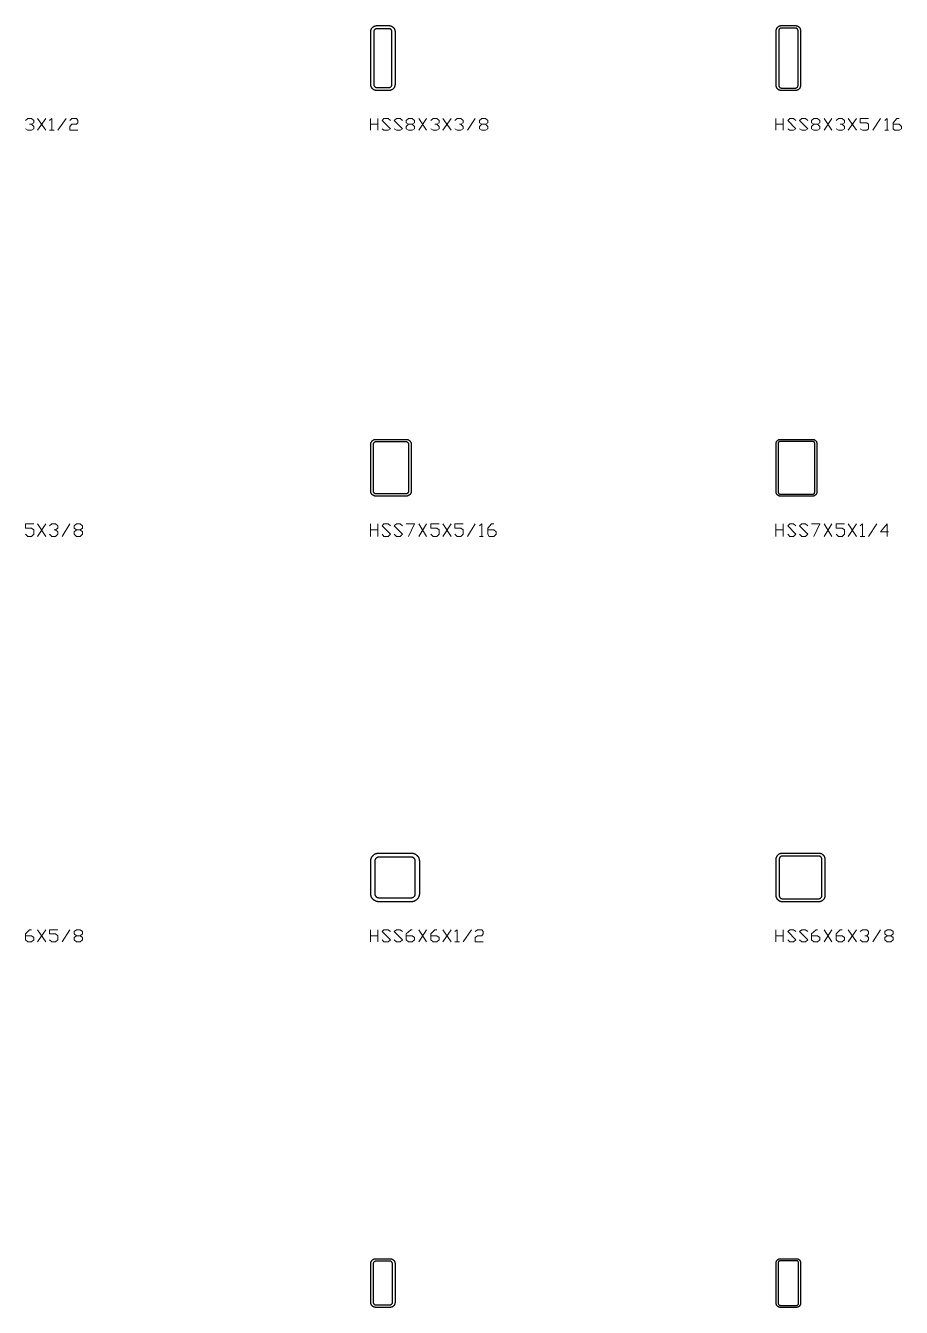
# Model space of a CAD drawing. Header units: inches. Extents: x 0 to 975, y -1305 to 34.
# Drawn here: x 857.4 to 965.4, y -950 to -792 of the extents above; entities that cross this region are included whole.
import ezdxf

# ---------------------------------------------------------------- set-up
doc = ezdxf.new("R2010")
doc.units = ezdxf.units.IN
doc.header["$MEASUREMENT"] = 0
doc.layers.add('AISC_STEEL', color=7, linetype='Continuous')

msp = doc.modelspace()

# ---------------------------------------------------------------- linework, layer by layer
at = {"color": 3, "lineweight": 0}
for p, q in [((858.92, -803.43), (859.94, -804.9)), ((858.92, -804.9), (859.94, -803.43)), ((861.41, -804.9), (862.43, -803.43)), ((899.96, -804.9), (899.96, -803.43)), ((899.96, -804.16), (900.88, -804.16)), ((900.88, -803.43), (900.88, -804.9)), ((905.95, -803.43), (906.87, -804.9)), ((905.95, -804.9), (906.87, -803.43)), ((908.9, -803.43), (909.92, -804.9)), ((908.9, -804.9), (909.92, -803.43)), ((911.95, -804.9), (912.87, -803.43)), ((949.94, -804.9), (949.94, -803.43)), ((949.94, -804.16), (950.86, -804.16)), ((950.86, -803.43), (950.86, -804.9)), ((955.93, -803.43), (956.86, -804.9)), ((955.93, -804.9), (956.86, -803.43)), ((958.88, -803.43), (959.9, -804.9)), ((958.88, -804.9), (959.9, -803.43)), ((961.93, -804.9), (962.85, -803.43)), ((860.4, -804.9), (860.95, -804.9)), ((963.4, -804.9), (963.86, -804.9)), ((858.92, -853.41), (859.94, -854.98)), ((858.92, -854.98), (859.94, -853.41)), ((861.97, -854.98), (862.89, -853.41)), ((899.96, -854.98), (899.96, -853.41)), ((899.96, -854.15), (900.88, -854.15)), ((900.88, -853.41), (900.88, -854.98)), ((905.95, -853.41), (906.87, -854.98)), ((905.95, -854.98), (906.87, -853.41)), ((908.9, -853.41), (909.92, -854.98)), ((908.9, -854.98), (909.92, -853.41)), ((911.95, -854.98), (912.87, -853.41)), ((949.94, -854.98), (949.94, -853.41)), ((949.94, -854.15), (950.86, -854.15)), ((950.86, -853.41), (950.86, -854.98)), ((955.93, -853.41), (956.86, -854.98)), ((955.93, -854.98), (956.86, -853.41)), ((958.88, -853.41), (959.9, -854.98)), ((958.88, -854.98), (959.9, -853.41)), ((961.37, -854.98), (962.39, -853.41)), ((913.42, -854.98), (913.88, -854.98)), ((960.36, -854.98), (960.91, -854.98)), ((858.92, -903.48), (859.94, -904.96)), ((858.92, -904.96), (859.94, -903.48)), ((861.97, -904.96), (862.89, -903.48)), ((899.96, -904.96), (899.96, -903.48)), ((900.88, -903.48), (900.88, -904.96)), ((905.95, -903.48), (906.87, -904.96)), ((905.95, -904.96), (906.87, -903.48)), ((908.9, -903.48), (909.92, -904.96)), ((908.9, -904.96), (909.92, -903.48)), ((911.39, -904.96), (912.41, -903.48)), ((949.94, -904.96), (949.94, -903.48)), ((950.86, -903.48), (950.86, -904.96)), ((955.93, -903.48), (956.86, -904.96)), ((955.93, -904.96), (956.86, -903.48)), ((958.88, -903.48), (959.9, -904.96)), ((958.88, -904.96), (959.9, -903.48)), ((961.93, -904.96), (962.85, -903.48)), ((899.96, -904.22), (900.88, -904.22)), ((910.38, -904.96), (910.93, -904.96)), ((949.94, -904.22), (950.86, -904.22))]:
    msp.add_line(p, q, dxfattribs=at)
for points in [[(857.45, -803.7), (857.72, -803.43), (858.18, -803.43), (858.46, -803.7), (858.46, -803.98), (858.18, -804.16), (857.91, -804.16)], [(858.18, -804.16), (858.46, -804.44), (858.46, -804.72), (858.18, -804.9), (857.72, -804.9), (857.45, -804.72)], [(860.4, -803.7), (860.67, -803.43), (860.67, -804.9)], [(862.89, -803.7), (863.16, -803.43), (863.72, -803.43), (863.9, -803.7), (863.9, -803.98), (863.72, -804.16), (863.16, -804.16), (862.89, -804.44), (862.89, -804.9), (863.9, -804.9)], [(901.43, -804.72), (901.62, -804.9), (902.17, -804.9), (902.45, -804.72), (901.43, -803.7), (901.62, -803.43), (902.17, -803.43), (902.45, -803.7)], [(902.91, -804.72), (903.19, -804.9), (903.65, -804.9), (903.92, -804.72), (902.91, -803.7), (903.19, -803.43), (903.65, -803.43), (903.92, -803.7)], [(905.12, -804.16), (905.4, -804.44), (905.4, -804.72), (905.12, -804.9), (904.66, -804.9), (904.38, -804.72), (904.38, -804.44), (904.66, -804.16), (905.12, -804.16), (905.4, -803.98), (905.4, -803.7), (905.12, -803.43), (904.66, -803.43), (904.38, -803.7), (904.38, -803.98), (904.66, -804.16)], [(907.43, -803.7), (907.7, -803.43), (908.17, -803.43), (908.44, -803.7), (908.44, -803.98), (908.17, -804.16), (907.89, -804.16)], [(908.17, -804.16), (908.44, -804.44), (908.44, -804.72), (908.17, -804.9), (907.7, -804.9), (907.43, -804.72)], [(910.38, -803.7), (910.66, -803.43), (911.12, -803.43), (911.39, -803.7), (911.39, -803.98), (911.12, -804.16), (910.93, -804.16)], [(911.12, -804.16), (911.39, -804.44), (911.39, -804.72), (911.12, -804.9), (910.66, -804.9), (910.38, -804.72)], [(914.16, -804.16), (914.44, -804.44), (914.44, -804.72), (914.16, -804.9), (913.7, -804.9), (913.42, -804.72), (913.42, -804.44), (913.7, -804.16), (914.16, -804.16), (914.44, -803.98), (914.44, -803.7), (914.16, -803.43), (913.7, -803.43), (913.42, -803.7), (913.42, -803.98), (913.7, -804.16)], [(951.42, -804.72), (951.69, -804.9), (952.15, -804.9), (952.43, -804.72), (951.42, -803.7), (951.69, -803.43), (952.15, -803.43), (952.43, -803.7)], [(952.89, -804.72), (953.17, -804.9), (953.63, -804.9), (953.91, -804.72), (952.89, -803.7), (953.17, -803.43), (953.63, -803.43), (953.91, -803.7)], [(955.1, -804.16), (955.38, -804.44), (955.38, -804.72), (955.1, -804.9), (954.64, -804.9), (954.37, -804.72), (954.37, -804.44), (954.64, -804.16), (955.1, -804.16), (955.38, -803.98), (955.38, -803.7), (955.1, -803.43), (954.64, -803.43), (954.37, -803.7), (954.37, -803.98), (954.64, -804.16)], [(957.41, -803.7), (957.69, -803.43), (958.15, -803.43), (958.42, -803.7), (958.42, -803.98), (958.15, -804.16), (957.87, -804.16)], [(958.15, -804.16), (958.42, -804.44), (958.42, -804.72), (958.15, -804.9), (957.69, -804.9), (957.41, -804.72)], [(960.36, -804.72), (960.64, -804.9), (961.19, -804.9), (961.37, -804.72), (961.37, -804.16), (961.19, -803.98), (960.36, -803.98), (960.36, -803.43), (961.37, -803.43)], [(963.4, -803.7), (963.68, -803.43), (963.68, -804.9)], [(964.42, -804.16), (965.16, -804.16), (965.43, -804.44), (965.43, -804.72), (965.16, -804.9), (964.6, -804.9), (964.42, -804.72), (964.42, -803.98), (964.88, -803.43), (965.16, -803.43)], [(857.45, -854.7), (857.72, -854.98), (858.18, -854.98), (858.46, -854.7), (858.46, -854.15), (858.18, -853.96), (857.45, -853.96), (857.45, -853.41), (858.46, -853.41)], [(860.4, -853.68), (860.67, -853.41), (861.14, -853.41), (861.41, -853.68), (861.41, -853.96), (861.14, -854.15), (860.95, -854.15)], [(861.14, -854.15), (861.41, -854.42), (861.41, -854.7), (861.14, -854.98), (860.67, -854.98), (860.4, -854.7)], [(864.18, -854.15), (864.45, -854.42), (864.45, -854.7), (864.18, -854.98), (863.72, -854.98), (863.44, -854.7), (863.44, -854.42), (863.72, -854.15), (864.18, -854.15), (864.45, -853.96), (864.45, -853.68), (864.18, -853.41), (863.72, -853.41), (863.44, -853.68), (863.44, -853.96), (863.72, -854.15)], [(901.43, -854.7), (901.62, -854.98), (902.17, -854.98), (902.45, -854.7), (901.43, -853.68), (901.62, -853.41), (902.17, -853.41), (902.45, -853.68)], [(902.91, -854.7), (903.19, -854.98), (903.65, -854.98), (903.92, -854.7), (902.91, -853.68), (903.19, -853.41), (903.65, -853.41), (903.92, -853.68)], [(904.38, -853.41), (905.4, -853.41), (904.66, -854.98)], [(907.43, -854.7), (907.7, -854.98), (908.17, -854.98), (908.44, -854.7), (908.44, -854.15), (908.17, -853.96), (907.43, -853.96), (907.43, -853.41), (908.44, -853.41)], [(910.38, -854.7), (910.66, -854.98), (911.12, -854.98), (911.39, -854.7), (911.39, -854.15), (911.12, -853.96), (910.38, -853.96), (910.38, -853.41), (911.39, -853.41)], [(913.42, -853.68), (913.7, -853.41), (913.7, -854.98)], [(914.44, -854.15), (915.17, -854.15), (915.45, -854.42), (915.45, -854.7), (915.17, -854.98), (914.62, -854.98), (914.44, -854.7), (914.44, -853.96), (914.9, -853.41), (915.17, -853.41)], [(951.42, -854.7), (951.69, -854.98), (952.15, -854.98), (952.43, -854.7), (951.42, -853.68), (951.69, -853.41), (952.15, -853.41), (952.43, -853.68)], [(952.89, -854.7), (953.17, -854.98), (953.63, -854.98), (953.91, -854.7), (952.89, -853.68), (953.17, -853.41), (953.63, -853.41), (953.91, -853.68)], [(954.37, -853.41), (955.38, -853.41), (954.64, -854.98)], [(957.41, -854.7), (957.69, -854.98), (958.15, -854.98), (958.42, -854.7), (958.42, -854.15), (958.15, -853.96), (957.41, -853.96), (957.41, -853.41), (958.42, -853.41)], [(960.36, -853.68), (960.64, -853.41), (960.64, -854.98)], [(963.86, -854.42), (962.85, -854.42), (963.68, -853.41), (963.68, -854.98)], [(857.45, -904.22), (858.18, -904.22), (858.46, -904.4), (858.46, -904.68), (858.18, -904.96), (857.72, -904.96), (857.45, -904.68), (857.45, -903.94), (857.91, -903.48), (858.18, -903.48)], [(860.4, -904.68), (860.67, -904.96), (861.14, -904.96), (861.41, -904.68), (861.41, -904.22), (861.14, -903.94), (860.4, -903.94), (860.4, -903.48), (861.41, -903.48)], [(864.18, -904.22), (864.45, -904.4), (864.45, -904.68), (864.18, -904.96), (863.72, -904.96), (863.44, -904.68), (863.44, -904.4), (863.72, -904.22), (864.18, -904.22), (864.45, -903.94), (864.45, -903.67), (864.18, -903.48), (863.72, -903.48), (863.44, -903.67), (863.44, -903.94), (863.72, -904.22)], [(901.43, -904.68), (901.62, -904.96), (902.17, -904.96), (902.45, -904.68), (901.43, -903.67), (901.62, -903.48), (902.17, -903.48), (902.45, -903.67)], [(902.91, -904.68), (903.19, -904.96), (903.65, -904.96), (903.92, -904.68), (902.91, -903.67), (903.19, -903.48), (903.65, -903.48), (903.92, -903.67)], [(904.38, -904.22), (905.12, -904.22), (905.4, -904.4), (905.4, -904.68), (905.12, -904.96), (904.66, -904.96), (904.38, -904.68), (904.38, -903.94), (904.94, -903.48), (905.12, -903.48)], [(907.43, -904.22), (908.17, -904.22), (908.44, -904.4), (908.44, -904.68), (908.17, -904.96), (907.7, -904.96), (907.43, -904.68), (907.43, -903.94), (907.89, -903.48), (908.17, -903.48)], [(910.38, -903.67), (910.66, -903.48), (910.66, -904.96)], [(912.87, -903.67), (913.15, -903.48), (913.7, -903.48), (913.88, -903.67), (913.88, -903.94), (913.7, -904.22), (913.15, -904.22), (912.87, -904.4), (912.87, -904.96), (913.88, -904.96)], [(951.42, -904.68), (951.69, -904.96), (952.15, -904.96), (952.43, -904.68), (951.42, -903.67), (951.69, -903.48), (952.15, -903.48), (952.43, -903.67)], [(952.89, -904.68), (953.17, -904.96), (953.63, -904.96), (953.91, -904.68), (952.89, -903.67), (953.17, -903.48), (953.63, -903.48), (953.91, -903.67)], [(954.37, -904.22), (955.1, -904.22), (955.38, -904.4), (955.38, -904.68), (955.1, -904.96), (954.64, -904.96), (954.37, -904.68), (954.37, -903.94), (954.92, -903.48), (955.1, -903.48)], [(957.41, -904.22), (958.15, -904.22), (958.42, -904.4), (958.42, -904.68), (958.15, -904.96), (957.69, -904.96), (957.41, -904.68), (957.41, -903.94), (957.87, -903.48), (958.15, -903.48)], [(960.36, -903.67), (960.64, -903.48), (961.19, -903.48), (961.37, -903.67), (961.37, -903.94), (961.19, -904.22), (960.91, -904.22)], [(964.14, -904.22), (964.42, -904.4), (964.42, -904.68), (964.14, -904.96), (963.68, -904.96), (963.4, -904.68), (963.4, -904.4), (963.68, -904.22), (964.14, -904.22), (964.42, -903.94), (964.42, -903.67), (964.14, -903.48), (963.68, -903.48), (963.4, -903.67), (963.4, -903.94), (963.68, -904.22)], [(961.19, -904.22), (961.37, -904.4), (961.37, -904.68), (961.19, -904.96), (960.64, -904.96), (960.36, -904.68)]]:
    msp.add_lwpolyline(points, dxfattribs=at)
at = {"layer": 'AISC_STEEL'}
for points in [[(902.25, -792), (902.28, -792), (902.31, -792), (902.34, -792.01), (902.37, -792.01), (902.4, -792.01), (902.43, -792.02), (902.45, -792.03), (902.48, -792.04), (902.51, -792.05), (902.54, -792.06), (902.56, -792.07), (902.59, -792.08), (902.62, -792.1), (902.64, -792.11), (902.67, -792.13), (902.69, -792.14), (902.71, -792.16), (902.74, -792.18), (902.76, -792.2), (902.78, -792.22), (902.8, -792.24), (902.82, -792.26), (902.84, -792.29), (902.86, -792.31), (902.87, -792.33), (902.89, -792.36), (902.9, -792.38), (902.92, -792.41), (902.93, -792.44), (902.94, -792.46), (902.95, -792.49), (902.96, -792.52), (902.97, -792.55), (902.98, -792.57), (902.99, -792.6), (902.99, -792.63), (902.99, -792.66), (903, -792.69), (903, -792.72), (903, -792.75), (903, -799.25), (903, -799.28), (903, -799.31), (902.99, -799.34), (902.99, -799.37), (902.99, -799.4), (902.98, -799.43), (902.97, -799.45), (902.96, -799.48), (902.95, -799.51), (902.94, -799.54), (902.93, -799.56), (902.92, -799.59), (902.9, -799.62), (902.89, -799.64), (902.87, -799.67), (902.86, -799.69), (902.84, -799.71), (902.82, -799.74), (902.8, -799.76), (902.78, -799.78), (902.76, -799.8), (902.74, -799.82), (902.71, -799.84), (902.69, -799.86), (902.67, -799.87), (902.64, -799.89), (902.62, -799.9), (902.59, -799.92), (902.56, -799.93), (902.54, -799.94), (902.51, -799.95), (902.48, -799.96), (902.45, -799.97), (902.43, -799.98), (902.4, -799.99), (902.37, -799.99), (902.34, -799.99), (902.31, -800), (902.28, -800), (902.25, -800), (900.75, -800), (900.72, -800), (900.69, -800), (900.66, -799.99), (900.63, -799.99), (900.6, -799.99), (900.57, -799.98), (900.55, -799.97), (900.52, -799.96), (900.49, -799.95), (900.46, -799.94), (900.44, -799.93), (900.41, -799.92), (900.38, -799.9), (900.36, -799.89), (900.33, -799.87), (900.31, -799.86), (900.29, -799.84), (900.26, -799.82), (900.24, -799.8), (900.22, -799.78), (900.2, -799.76), (900.18, -799.74), (900.16, -799.71), (900.14, -799.69), (900.13, -799.67), (900.11, -799.64), (900.1, -799.62), (900.08, -799.59), (900.07, -799.56), (900.06, -799.54), (900.05, -799.51), (900.04, -799.48), (900.03, -799.45), (900.02, -799.43), (900.01, -799.4), (900.01, -799.37), (900.01, -799.34), (900, -799.31), (900, -799.28), (900, -799.25), (900, -792.75), (900, -792.72), (900, -792.69), (900.01, -792.66), (900.01, -792.63), (900.01, -792.6), (900.02, -792.57), (900.03, -792.55), (900.04, -792.52), (900.05, -792.49), (900.06, -792.46), (900.07, -792.44), (900.08, -792.41), (900.1, -792.38), (900.11, -792.36), (900.13, -792.33), (900.14, -792.31), (900.16, -792.29), (900.18, -792.26), (900.2, -792.24), (900.22, -792.22), (900.24, -792.2), (900.26, -792.18), (900.29, -792.16), (900.31, -792.14), (900.33, -792.13), (900.36, -792.11), (900.38, -792.1), (900.41, -792.08), (900.44, -792.07), (900.46, -792.06), (900.49, -792.05), (900.52, -792.04), (900.55, -792.03), (900.57, -792.02), (900.6, -792.01), (900.63, -792.01), (900.66, -792.01), (900.69, -792), (900.72, -792), (900.75, -792)], [(900.75, -792.38), (900.72, -792.38), (900.69, -792.38), (900.66, -792.39), (900.63, -792.39), (900.61, -792.4), (900.58, -792.42), (900.55, -792.43), (900.53, -792.45), (900.51, -792.46), (900.48, -792.48), (900.46, -792.51), (900.45, -792.53), (900.43, -792.55), (900.42, -792.58), (900.4, -792.61), (900.39, -792.63), (900.39, -792.66), (900.38, -792.69), (900.38, -792.72), (900.38, -792.75), (900.38, -799.25), (900.38, -799.28), (900.38, -799.31), (900.39, -799.34), (900.39, -799.37), (900.4, -799.39), (900.42, -799.42), (900.43, -799.45), (900.45, -799.47), (900.46, -799.49), (900.48, -799.52), (900.51, -799.54), (900.53, -799.55), (900.55, -799.57), (900.58, -799.58), (900.61, -799.6), (900.63, -799.61), (900.66, -799.61), (900.69, -799.62), (900.72, -799.62), (900.75, -799.62), (902.25, -799.62), (902.28, -799.62), (902.31, -799.62), (902.34, -799.61), (902.37, -799.61), (902.39, -799.6), (902.42, -799.58), (902.45, -799.57), (902.47, -799.55), (902.49, -799.54), (902.52, -799.52), (902.54, -799.49), (902.55, -799.47), (902.57, -799.45), (902.58, -799.42), (902.6, -799.39), (902.61, -799.37), (902.61, -799.34), (902.62, -799.31), (902.62, -799.28), (902.62, -799.25), (902.62, -792.75), (902.62, -792.72), (902.62, -792.69), (902.61, -792.66), (902.61, -792.63), (902.6, -792.61), (902.58, -792.58), (902.57, -792.55), (902.55, -792.53), (902.54, -792.51), (902.52, -792.48), (902.49, -792.46), (902.47, -792.45), (902.45, -792.43), (902.42, -792.42), (902.39, -792.4), (902.37, -792.39), (902.34, -792.39), (902.31, -792.38), (902.28, -792.38), (902.25, -792.38)], [(952.38, -792), (952.4, -792), (952.43, -792), (952.46, -792.01), (952.49, -792.01), (952.52, -792.02), (952.55, -792.03), (952.58, -792.03), (952.61, -792.04), (952.63, -792.06), (952.66, -792.07), (952.69, -792.08), (952.71, -792.1), (952.74, -792.12), (952.76, -792.13), (952.78, -792.15), (952.81, -792.17), (952.83, -792.19), (952.85, -792.22), (952.87, -792.24), (952.88, -792.26), (952.9, -792.29), (952.92, -792.31), (952.93, -792.34), (952.94, -792.37), (952.96, -792.39), (952.97, -792.42), (952.97, -792.45), (952.98, -792.48), (952.99, -792.51), (952.99, -792.54), (953, -792.57), (953, -792.6), (953, -792.62), (953, -799.38), (953, -799.4), (953, -799.43), (952.99, -799.46), (952.99, -799.49), (952.98, -799.52), (952.97, -799.55), (952.97, -799.58), (952.96, -799.61), (952.94, -799.63), (952.93, -799.66), (952.92, -799.69), (952.9, -799.71), (952.88, -799.74), (952.87, -799.76), (952.85, -799.78), (952.83, -799.81), (952.81, -799.83), (952.78, -799.85), (952.76, -799.87), (952.74, -799.88), (952.71, -799.9), (952.69, -799.92), (952.66, -799.93), (952.63, -799.94), (952.61, -799.96), (952.58, -799.97), (952.55, -799.97), (952.52, -799.98), (952.49, -799.99), (952.46, -799.99), (952.43, -800), (952.4, -800), (952.38, -800), (950.62, -800), (950.6, -800), (950.57, -800), (950.54, -799.99), (950.51, -799.99), (950.48, -799.98), (950.45, -799.97), (950.42, -799.97), (950.39, -799.96), (950.37, -799.94), (950.34, -799.93), (950.31, -799.92), (950.29, -799.9), (950.26, -799.88), (950.24, -799.87), (950.22, -799.85), (950.19, -799.83), (950.17, -799.81), (950.15, -799.78), (950.13, -799.76), (950.12, -799.74), (950.1, -799.71), (950.08, -799.69), (950.07, -799.66), (950.06, -799.63), (950.04, -799.61), (950.03, -799.58), (950.03, -799.55), (950.02, -799.52), (950.01, -799.49), (950.01, -799.46), (950, -799.43), (950, -799.4), (950, -799.38), (950, -792.62), (950, -792.6), (950, -792.57), (950.01, -792.54), (950.01, -792.51), (950.02, -792.48), (950.03, -792.45), (950.03, -792.42), (950.04, -792.39), (950.06, -792.37), (950.07, -792.34), (950.08, -792.31), (950.1, -792.29), (950.12, -792.26), (950.13, -792.24), (950.15, -792.22), (950.17, -792.19), (950.19, -792.17), (950.22, -792.15), (950.24, -792.13), (950.26, -792.12), (950.29, -792.1), (950.31, -792.08), (950.34, -792.07), (950.37, -792.06), (950.39, -792.04), (950.42, -792.03), (950.45, -792.03), (950.48, -792.02), (950.51, -792.01), (950.54, -792.01), (950.57, -792), (950.6, -792), (950.62, -792)], [(950.62, -792.31), (950.6, -792.31), (950.57, -792.32), (950.54, -792.32), (950.51, -792.33), (950.49, -792.35), (950.46, -792.36), (950.44, -792.38), (950.41, -792.39), (950.39, -792.41), (950.38, -792.44), (950.36, -792.46), (950.35, -792.49), (950.33, -792.51), (950.32, -792.54), (950.32, -792.57), (950.31, -792.6), (950.31, -792.62), (950.31, -799.38), (950.31, -799.4), (950.32, -799.43), (950.32, -799.46), (950.33, -799.49), (950.35, -799.51), (950.36, -799.54), (950.38, -799.56), (950.39, -799.59), (950.41, -799.61), (950.44, -799.62), (950.46, -799.64), (950.49, -799.65), (950.51, -799.67), (950.54, -799.68), (950.57, -799.68), (950.6, -799.69), (950.62, -799.69), (952.38, -799.69), (952.4, -799.69), (952.43, -799.68), (952.46, -799.68), (952.49, -799.67), (952.51, -799.65), (952.54, -799.64), (952.56, -799.62), (952.59, -799.61), (952.61, -799.59), (952.62, -799.56), (952.64, -799.54), (952.65, -799.51), (952.67, -799.49), (952.68, -799.46), (952.68, -799.43), (952.69, -799.4), (952.69, -799.38), (952.69, -792.62), (952.69, -792.6), (952.68, -792.57), (952.68, -792.54), (952.67, -792.51), (952.65, -792.49), (952.64, -792.46), (952.62, -792.44), (952.61, -792.41), (952.59, -792.39), (952.56, -792.38), (952.54, -792.36), (952.51, -792.35), (952.49, -792.33), (952.46, -792.32), (952.43, -792.32), (952.4, -792.31), (952.38, -792.31)], [(904.38, -843), (904.4, -843), (904.43, -843), (904.46, -843.01), (904.49, -843.01), (904.52, -843.02), (904.55, -843.03), (904.58, -843.03), (904.61, -843.04), (904.63, -843.06), (904.66, -843.07), (904.69, -843.08), (904.71, -843.1), (904.74, -843.12), (904.76, -843.13), (904.78, -843.15), (904.81, -843.17), (904.83, -843.19), (904.85, -843.22), (904.87, -843.24), (904.88, -843.26), (904.9, -843.29), (904.92, -843.31), (904.93, -843.34), (904.94, -843.37), (904.96, -843.39), (904.97, -843.42), (904.97, -843.45), (904.98, -843.48), (904.99, -843.51), (904.99, -843.54), (905, -843.57), (905, -843.6), (905, -843.62), (905, -849.38), (905, -849.4), (905, -849.43), (904.99, -849.46), (904.99, -849.49), (904.98, -849.52), (904.97, -849.55), (904.97, -849.58), (904.96, -849.61), (904.94, -849.63), (904.93, -849.66), (904.92, -849.69), (904.9, -849.71), (904.88, -849.74), (904.87, -849.76), (904.85, -849.78), (904.83, -849.81), (904.81, -849.83), (904.78, -849.85), (904.76, -849.87), (904.74, -849.88), (904.71, -849.9), (904.69, -849.92), (904.66, -849.93), (904.63, -849.94), (904.61, -849.96), (904.58, -849.97), (904.55, -849.97), (904.52, -849.98), (904.49, -849.99), (904.46, -849.99), (904.43, -850), (904.4, -850), (904.38, -850), (900.62, -850), (900.6, -850), (900.57, -850), (900.54, -849.99), (900.51, -849.99), (900.48, -849.98), (900.45, -849.97), (900.42, -849.97), (900.39, -849.96), (900.37, -849.94), (900.34, -849.93), (900.31, -849.92), (900.29, -849.9), (900.26, -849.88), (900.24, -849.87), (900.22, -849.85), (900.19, -849.83), (900.17, -849.81), (900.15, -849.78), (900.13, -849.76), (900.12, -849.74), (900.1, -849.71), (900.08, -849.69), (900.07, -849.66), (900.06, -849.63), (900.04, -849.61), (900.03, -849.58), (900.03, -849.55), (900.02, -849.52), (900.01, -849.49), (900.01, -849.46), (900, -849.43), (900, -849.4), (900, -849.38), (900, -843.62), (900, -843.6), (900, -843.57), (900.01, -843.54), (900.01, -843.51), (900.02, -843.48), (900.03, -843.45), (900.03, -843.42), (900.04, -843.39), (900.06, -843.37), (900.07, -843.34), (900.08, -843.31), (900.1, -843.29), (900.12, -843.26), (900.13, -843.24), (900.15, -843.22), (900.17, -843.19), (900.19, -843.17), (900.22, -843.15), (900.24, -843.13), (900.26, -843.12), (900.29, -843.1), (900.31, -843.08), (900.34, -843.07), (900.37, -843.06), (900.39, -843.04), (900.42, -843.03), (900.45, -843.03), (900.48, -843.02), (900.51, -843.01), (900.54, -843.01), (900.57, -843), (900.6, -843), (900.62, -843)], [(900.62, -843.31), (900.6, -843.31), (900.57, -843.32), (900.54, -843.32), (900.51, -843.33), (900.49, -843.35), (900.46, -843.36), (900.44, -843.38), (900.41, -843.39), (900.39, -843.41), (900.38, -843.44), (900.36, -843.46), (900.35, -843.49), (900.33, -843.51), (900.32, -843.54), (900.32, -843.57), (900.31, -843.6), (900.31, -843.62), (900.31, -849.38), (900.31, -849.4), (900.32, -849.43), (900.32, -849.46), (900.33, -849.49), (900.35, -849.51), (900.36, -849.54), (900.38, -849.56), (900.39, -849.59), (900.41, -849.61), (900.44, -849.62), (900.46, -849.64), (900.49, -849.65), (900.51, -849.67), (900.54, -849.68), (900.57, -849.68), (900.6, -849.69), (900.62, -849.69), (904.38, -849.69), (904.4, -849.69), (904.43, -849.68), (904.46, -849.68), (904.49, -849.67), (904.51, -849.65), (904.54, -849.64), (904.56, -849.62), (904.59, -849.61), (904.61, -849.59), (904.62, -849.56), (904.64, -849.54), (904.65, -849.51), (904.67, -849.49), (904.68, -849.46), (904.68, -849.43), (904.69, -849.4), (904.69, -849.38), (904.69, -843.62), (904.69, -843.6), (904.68, -843.57), (904.68, -843.54), (904.67, -843.51), (904.65, -843.49), (904.64, -843.46), (904.62, -843.44), (904.61, -843.41), (904.59, -843.39), (904.56, -843.38), (904.54, -843.36), (904.51, -843.35), (904.49, -843.33), (904.46, -843.32), (904.43, -843.32), (904.4, -843.31), (904.38, -843.31)], [(954.5, -843), (954.53, -843), (954.56, -843), (954.59, -843.01), (954.62, -843.01), (954.64, -843.02), (954.67, -843.03), (954.7, -843.04), (954.72, -843.05), (954.75, -843.07), (954.77, -843.08), (954.8, -843.1), (954.82, -843.12), (954.84, -843.14), (954.86, -843.16), (954.88, -843.18), (954.9, -843.2), (954.92, -843.23), (954.93, -843.25), (954.95, -843.28), (954.96, -843.3), (954.97, -843.33), (954.98, -843.36), (954.99, -843.38), (954.99, -843.41), (955, -843.44), (955, -843.47), (955, -843.5), (955, -849.5), (955, -849.53), (955, -849.56), (954.99, -849.59), (954.99, -849.62), (954.98, -849.64), (954.97, -849.67), (954.96, -849.7), (954.95, -849.72), (954.93, -849.75), (954.92, -849.77), (954.9, -849.8), (954.88, -849.82), (954.86, -849.84), (954.84, -849.86), (954.82, -849.88), (954.8, -849.9), (954.77, -849.92), (954.75, -849.93), (954.72, -849.95), (954.7, -849.96), (954.67, -849.97), (954.64, -849.98), (954.62, -849.99), (954.59, -849.99), (954.56, -850), (954.53, -850), (954.5, -850), (950.5, -850), (950.47, -850), (950.44, -850), (950.41, -849.99), (950.38, -849.99), (950.36, -849.98), (950.33, -849.97), (950.3, -849.96), (950.28, -849.95), (950.25, -849.93), (950.23, -849.92), (950.2, -849.9), (950.18, -849.88), (950.16, -849.86), (950.14, -849.84), (950.12, -849.82), (950.1, -849.8), (950.08, -849.77), (950.07, -849.75), (950.05, -849.72), (950.04, -849.7), (950.03, -849.67), (950.02, -849.64), (950.01, -849.62), (950.01, -849.59), (950, -849.56), (950, -849.53), (950, -849.5), (950, -843.5), (950, -843.47), (950, -843.44), (950.01, -843.41), (950.01, -843.38), (950.02, -843.36), (950.03, -843.33), (950.04, -843.3), (950.05, -843.28), (950.07, -843.25), (950.08, -843.23), (950.1, -843.2), (950.12, -843.18), (950.14, -843.16), (950.16, -843.14), (950.18, -843.12), (950.2, -843.1), (950.23, -843.08), (950.25, -843.07), (950.28, -843.05), (950.3, -843.04), (950.33, -843.03), (950.36, -843.02), (950.38, -843.01), (950.41, -843.01), (950.44, -843), (950.47, -843), (950.5, -843)], [(950.5, -843.25), (950.47, -843.25), (950.44, -843.26), (950.42, -843.26), (950.39, -843.27), (950.37, -843.29), (950.34, -843.3), (950.32, -843.32), (950.3, -843.34), (950.29, -843.37), (950.27, -843.39), (950.26, -843.42), (950.26, -843.44), (950.25, -843.47), (950.25, -843.5), (950.25, -849.5), (950.25, -849.53), (950.26, -849.56), (950.26, -849.58), (950.27, -849.61), (950.29, -849.63), (950.3, -849.66), (950.32, -849.68), (950.34, -849.7), (950.37, -849.71), (950.39, -849.73), (950.42, -849.74), (950.44, -849.74), (950.47, -849.75), (950.5, -849.75), (954.5, -849.75), (954.53, -849.75), (954.56, -849.74), (954.58, -849.74), (954.61, -849.73), (954.63, -849.71), (954.66, -849.7), (954.68, -849.68), (954.7, -849.66), (954.71, -849.63), (954.73, -849.61), (954.74, -849.58), (954.74, -849.56), (954.75, -849.53), (954.75, -849.5), (954.75, -843.5), (954.75, -843.47), (954.74, -843.44), (954.74, -843.42), (954.73, -843.39), (954.71, -843.37), (954.7, -843.34), (954.68, -843.32), (954.66, -843.3), (954.63, -843.29), (954.61, -843.27), (954.58, -843.26), (954.56, -843.26), (954.53, -843.25), (954.5, -843.25)], [(905, -894), (905.03, -894), (905.06, -894), (905.09, -894), (905.12, -894.01), (905.15, -894.01), (905.18, -894.02), (905.21, -894.02), (905.23, -894.03), (905.26, -894.04), (905.29, -894.04), (905.32, -894.05), (905.35, -894.06), (905.38, -894.07), (905.4, -894.08), (905.43, -894.1), (905.46, -894.11), (905.48, -894.12), (905.51, -894.14), (905.53, -894.15), (905.56, -894.17), (905.58, -894.19), (905.61, -894.21), (905.63, -894.22), (905.65, -894.24), (905.67, -894.26), (905.7, -894.28), (905.72, -894.3), (905.74, -894.33), (905.76, -894.35), (905.78, -894.37), (905.79, -894.39), (905.81, -894.42), (905.83, -894.44), (905.85, -894.47), (905.86, -894.49), (905.88, -894.52), (905.89, -894.54), (905.9, -894.57), (905.92, -894.6), (905.93, -894.62), (905.94, -894.65), (905.95, -894.68), (905.96, -894.71), (905.96, -894.74), (905.97, -894.77), (905.98, -894.79), (905.98, -894.82), (905.99, -894.85), (905.99, -894.88), (906, -894.91), (906, -894.94), (906, -894.97), (906, -895), (906, -899), (906, -899.03), (906, -899.06), (906, -899.09), (905.99, -899.12), (905.99, -899.15), (905.98, -899.18), (905.98, -899.21), (905.97, -899.23), (905.96, -899.26), (905.96, -899.29), (905.95, -899.32), (905.94, -899.35), (905.93, -899.38), (905.92, -899.4), (905.9, -899.43), (905.89, -899.46), (905.88, -899.48), (905.86, -899.51), (905.85, -899.53), (905.83, -899.56), (905.81, -899.58), (905.79, -899.61), (905.78, -899.63), (905.76, -899.65), (905.74, -899.67), (905.72, -899.7), (905.7, -899.72), (905.67, -899.74), (905.65, -899.76), (905.63, -899.78), (905.61, -899.79), (905.58, -899.81), (905.56, -899.83), (905.53, -899.85), (905.51, -899.86), (905.48, -899.88), (905.46, -899.89), (905.43, -899.9), (905.4, -899.92), (905.38, -899.93), (905.35, -899.94), (905.32, -899.95), (905.29, -899.96), (905.26, -899.96), (905.23, -899.97), (905.21, -899.98), (905.18, -899.98), (905.15, -899.99), (905.12, -899.99), (905.09, -900), (905.06, -900), (905.03, -900), (905, -900), (901, -900), (900.97, -900), (900.94, -900), (900.91, -900), (900.88, -899.99), (900.85, -899.99), (900.82, -899.98), (900.79, -899.98), (900.77, -899.97), (900.74, -899.96), (900.71, -899.96), (900.68, -899.95), (900.65, -899.94), (900.62, -899.93), (900.6, -899.92), (900.57, -899.9), (900.54, -899.89), (900.52, -899.88), (900.49, -899.86), (900.47, -899.85), (900.44, -899.83), (900.42, -899.81), (900.39, -899.79), (900.37, -899.78), (900.35, -899.76), (900.33, -899.74), (900.3, -899.72), (900.28, -899.7), (900.26, -899.67), (900.24, -899.65), (900.22, -899.63), (900.21, -899.61), (900.19, -899.58), (900.17, -899.56), (900.15, -899.53), (900.14, -899.51), (900.12, -899.48), (900.11, -899.46), (900.1, -899.43), (900.08, -899.4), (900.07, -899.38), (900.06, -899.35), (900.05, -899.32), (900.04, -899.29), (900.04, -899.26), (900.03, -899.23), (900.02, -899.21), (900.02, -899.18), (900.01, -899.15), (900.01, -899.12), (900, -899.09), (900, -899.06), (900, -899.03), (900, -899), (900, -895), (900, -894.97), (900, -894.94), (900, -894.91), (900.01, -894.88), (900.01, -894.85), (900.02, -894.82), (900.02, -894.79), (900.03, -894.77), (900.04, -894.74), (900.04, -894.71), (900.05, -894.68), (900.06, -894.65), (900.07, -894.62), (900.08, -894.6), (900.1, -894.57), (900.11, -894.54), (900.12, -894.52), (900.14, -894.49), (900.15, -894.47), (900.17, -894.44), (900.19, -894.42), (900.21, -894.39), (900.22, -894.37), (900.24, -894.35), (900.26, -894.33), (900.28, -894.3), (900.3, -894.28), (900.33, -894.26), (900.35, -894.24), (900.37, -894.22), (900.39, -894.21), (900.42, -894.19), (900.44, -894.17), (900.47, -894.15), (900.49, -894.14), (900.52, -894.12), (900.54, -894.11), (900.57, -894.1), (900.6, -894.08), (900.62, -894.07), (900.65, -894.06), (900.68, -894.05), (900.71, -894.04), (900.74, -894.04), (900.77, -894.03), (900.79, -894.02), (900.82, -894.02), (900.85, -894.01), (900.88, -894.01), (900.91, -894), (900.94, -894), (900.97, -894), (901, -894)], [(955.25, -894), (955.28, -894), (955.31, -894), (955.34, -894.01), (955.37, -894.01), (955.4, -894.01), (955.43, -894.02), (955.45, -894.03), (955.48, -894.04), (955.51, -894.05), (955.54, -894.06), (955.56, -894.07), (955.59, -894.08), (955.62, -894.1), (955.64, -894.11), (955.67, -894.13), (955.69, -894.14), (955.71, -894.16), (955.74, -894.18), (955.76, -894.2), (955.78, -894.22), (955.8, -894.24), (955.82, -894.26), (955.84, -894.29), (955.86, -894.31), (955.87, -894.33), (955.89, -894.36), (955.9, -894.38), (955.92, -894.41), (955.93, -894.44), (955.94, -894.46), (955.95, -894.49), (955.96, -894.52), (955.97, -894.55), (955.98, -894.57), (955.99, -894.6), (955.99, -894.63), (955.99, -894.66), (956, -894.69), (956, -894.72), (956, -894.75), (956, -899.25), (956, -899.28), (956, -899.31), (955.99, -899.34), (955.99, -899.37), (955.99, -899.4), (955.98, -899.43), (955.97, -899.45), (955.96, -899.48), (955.95, -899.51), (955.94, -899.54), (955.93, -899.56), (955.92, -899.59), (955.9, -899.62), (955.89, -899.64), (955.87, -899.67), (955.86, -899.69), (955.84, -899.71), (955.82, -899.74), (955.8, -899.76), (955.78, -899.78), (955.76, -899.8), (955.74, -899.82), (955.71, -899.84), (955.69, -899.86), (955.67, -899.87), (955.64, -899.89), (955.62, -899.9), (955.59, -899.92), (955.56, -899.93), (955.54, -899.94), (955.51, -899.95), (955.48, -899.96), (955.45, -899.97), (955.43, -899.98), (955.4, -899.99), (955.37, -899.99), (955.34, -899.99), (955.31, -900), (955.28, -900), (955.25, -900), (950.75, -900), (950.72, -900), (950.69, -900), (950.66, -899.99), (950.63, -899.99), (950.6, -899.99), (950.57, -899.98), (950.55, -899.97), (950.52, -899.96), (950.49, -899.95), (950.46, -899.94), (950.44, -899.93), (950.41, -899.92), (950.38, -899.9), (950.36, -899.89), (950.33, -899.87), (950.31, -899.86), (950.29, -899.84), (950.26, -899.82), (950.24, -899.8), (950.22, -899.78), (950.2, -899.76), (950.18, -899.74), (950.16, -899.71), (950.14, -899.69), (950.13, -899.67), (950.11, -899.64), (950.1, -899.62), (950.08, -899.59), (950.07, -899.56), (950.06, -899.54), (950.05, -899.51), (950.04, -899.48), (950.03, -899.45), (950.02, -899.43), (950.01, -899.4), (950.01, -899.37), (950.01, -899.34), (950, -899.31), (950, -899.28), (950, -899.25), (950, -894.75), (950, -894.72), (950, -894.69), (950.01, -894.66), (950.01, -894.63), (950.01, -894.6), (950.02, -894.57), (950.03, -894.55), (950.04, -894.52), (950.05, -894.49), (950.06, -894.46), (950.07, -894.44), (950.08, -894.41), (950.1, -894.38), (950.11, -894.36), (950.13, -894.33), (950.14, -894.31), (950.16, -894.29), (950.18, -894.26), (950.2, -894.24), (950.22, -894.22), (950.24, -894.2), (950.26, -894.18), (950.29, -894.16), (950.31, -894.14), (950.33, -894.13), (950.36, -894.11), (950.38, -894.1), (950.41, -894.08), (950.44, -894.07), (950.46, -894.06), (950.49, -894.05), (950.52, -894.04), (950.55, -894.03), (950.57, -894.02), (950.6, -894.01), (950.63, -894.01), (950.66, -894.01), (950.69, -894), (950.72, -894), (950.75, -894)], [(901, -894.5), (900.97, -894.5), (900.94, -894.5), (900.91, -894.51), (900.88, -894.51), (900.86, -894.52), (900.83, -894.53), (900.8, -894.54), (900.78, -894.55), (900.75, -894.57), (900.73, -894.58), (900.7, -894.6), (900.68, -894.62), (900.66, -894.64), (900.64, -894.66), (900.62, -894.68), (900.6, -894.7), (900.58, -894.73), (900.57, -894.75), (900.55, -894.78), (900.54, -894.8), (900.53, -894.83), (900.52, -894.86), (900.51, -894.88), (900.51, -894.91), (900.5, -894.94), (900.5, -894.97), (900.5, -895), (900.5, -899), (900.5, -899.03), (900.5, -899.06), (900.51, -899.09), (900.51, -899.12), (900.52, -899.14), (900.53, -899.17), (900.54, -899.2), (900.55, -899.22), (900.57, -899.25), (900.58, -899.27), (900.6, -899.3), (900.62, -899.32), (900.64, -899.34), (900.66, -899.36), (900.68, -899.38), (900.7, -899.4), (900.73, -899.42), (900.75, -899.43), (900.78, -899.45), (900.8, -899.46), (900.83, -899.47), (900.86, -899.48), (900.88, -899.49), (900.91, -899.49), (900.94, -899.5), (900.97, -899.5), (901, -899.5), (905, -899.5), (905.03, -899.5), (905.06, -899.5), (905.09, -899.49), (905.12, -899.49), (905.14, -899.48), (905.17, -899.47), (905.2, -899.46), (905.22, -899.45), (905.25, -899.43), (905.27, -899.42), (905.3, -899.4), (905.32, -899.38), (905.34, -899.36), (905.36, -899.34), (905.38, -899.32), (905.4, -899.3), (905.42, -899.27), (905.43, -899.25), (905.45, -899.22), (905.46, -899.2), (905.47, -899.17), (905.48, -899.14), (905.49, -899.12), (905.49, -899.09), (905.5, -899.06), (905.5, -899.03), (905.5, -899), (905.5, -895), (905.5, -894.97), (905.5, -894.94), (905.49, -894.91), (905.49, -894.88), (905.48, -894.86), (905.47, -894.83), (905.46, -894.8), (905.45, -894.78), (905.43, -894.75), (905.42, -894.73), (905.4, -894.7), (905.38, -894.68), (905.36, -894.66), (905.34, -894.64), (905.32, -894.62), (905.3, -894.6), (905.27, -894.58), (905.25, -894.57), (905.22, -894.55), (905.2, -894.54), (905.17, -894.53), (905.14, -894.52), (905.12, -894.51), (905.09, -894.51), (905.06, -894.5), (905.03, -894.5), (905, -894.5)], [(950.75, -894.38), (950.72, -894.38), (950.69, -894.38), (950.66, -894.39), (950.63, -894.39), (950.61, -894.4), (950.58, -894.42), (950.55, -894.43), (950.53, -894.45), (950.51, -894.46), (950.48, -894.48), (950.46, -894.51), (950.45, -894.53), (950.43, -894.55), (950.42, -894.58), (950.4, -894.61), (950.39, -894.63), (950.39, -894.66), (950.38, -894.69), (950.38, -894.72), (950.38, -894.75), (950.38, -899.25), (950.38, -899.28), (950.38, -899.31), (950.39, -899.34), (950.39, -899.37), (950.4, -899.39), (950.42, -899.42), (950.43, -899.45), (950.45, -899.47), (950.46, -899.49), (950.48, -899.52), (950.51, -899.54), (950.53, -899.55), (950.55, -899.57), (950.58, -899.58), (950.61, -899.6), (950.63, -899.61), (950.66, -899.61), (950.69, -899.62), (950.72, -899.62), (950.75, -899.62), (955.25, -899.62), (955.28, -899.62), (955.31, -899.62), (955.34, -899.61), (955.37, -899.61), (955.39, -899.6), (955.42, -899.58), (955.45, -899.57), (955.47, -899.55), (955.49, -899.54), (955.52, -899.52), (955.54, -899.49), (955.55, -899.47), (955.57, -899.45), (955.58, -899.42), (955.6, -899.39), (955.61, -899.37), (955.61, -899.34), (955.62, -899.31), (955.62, -899.28), (955.62, -899.25), (955.62, -894.75), (955.62, -894.72), (955.62, -894.69), (955.61, -894.66), (955.61, -894.63), (955.6, -894.61), (955.58, -894.58), (955.57, -894.55), (955.55, -894.53), (955.54, -894.51), (955.52, -894.48), (955.49, -894.46), (955.47, -894.45), (955.45, -894.43), (955.42, -894.42), (955.39, -894.4), (955.37, -894.39), (955.34, -894.39), (955.31, -894.38), (955.28, -894.38), (955.25, -894.38)], [(902.38, -944), (902.4, -944), (902.43, -944), (902.46, -944.01), (902.49, -944.01), (902.52, -944.02), (902.55, -944.03), (902.58, -944.03), (902.61, -944.04), (902.63, -944.06), (902.66, -944.07), (902.69, -944.08), (902.71, -944.1), (902.74, -944.12), (902.76, -944.13), (902.78, -944.15), (902.81, -944.17), (902.83, -944.19), (902.85, -944.22), (902.87, -944.24), (902.88, -944.26), (902.9, -944.29), (902.92, -944.31), (902.93, -944.34), (902.94, -944.37), (902.96, -944.39), (902.97, -944.42), (902.97, -944.45), (902.98, -944.48), (902.99, -944.51), (902.99, -944.54), (903, -944.57), (903, -944.6), (903, -944.62), (903, -949.38), (903, -949.4), (903, -949.43), (902.99, -949.46), (902.99, -949.49), (902.98, -949.52), (902.97, -949.55), (902.97, -949.58), (902.96, -949.61), (902.94, -949.63), (902.93, -949.66), (902.92, -949.69), (902.9, -949.71), (902.88, -949.74), (902.87, -949.76), (902.85, -949.78), (902.83, -949.81), (902.81, -949.83), (902.78, -949.85), (902.76, -949.87), (902.74, -949.88), (902.71, -949.9), (902.69, -949.92), (902.66, -949.93), (902.63, -949.94), (902.61, -949.96), (902.58, -949.97), (902.55, -949.97), (902.52, -949.98), (902.49, -949.99), (902.46, -949.99), (902.43, -950), (902.4, -950), (902.38, -950), (900.62, -950), (900.6, -950), (900.57, -950), (900.54, -949.99), (900.51, -949.99), (900.48, -949.98), (900.45, -949.97), (900.42, -949.97), (900.39, -949.96), (900.37, -949.94), (900.34, -949.93), (900.31, -949.92), (900.29, -949.9), (900.26, -949.88), (900.24, -949.87), (900.22, -949.85), (900.19, -949.83), (900.17, -949.81), (900.15, -949.78), (900.13, -949.76), (900.12, -949.74), (900.1, -949.71), (900.08, -949.69), (900.07, -949.66), (900.06, -949.63), (900.04, -949.61), (900.03, -949.58), (900.03, -949.55), (900.02, -949.52), (900.01, -949.49), (900.01, -949.46), (900, -949.43), (900, -949.4), (900, -949.38), (900, -944.62), (900, -944.6), (900, -944.57), (900.01, -944.54), (900.01, -944.51), (900.02, -944.48), (900.03, -944.45), (900.03, -944.42), (900.04, -944.39), (900.06, -944.37), (900.07, -944.34), (900.08, -944.31), (900.1, -944.29), (900.12, -944.26), (900.13, -944.24), (900.15, -944.22), (900.17, -944.19), (900.19, -944.17), (900.22, -944.15), (900.24, -944.13), (900.26, -944.12), (900.29, -944.1), (900.31, -944.08), (900.34, -944.07), (900.37, -944.06), (900.39, -944.04), (900.42, -944.03), (900.45, -944.03), (900.48, -944.02), (900.51, -944.01), (900.54, -944.01), (900.57, -944), (900.6, -944), (900.62, -944)], [(900.62, -944.31), (900.6, -944.31), (900.57, -944.32), (900.54, -944.32), (900.51, -944.33), (900.49, -944.35), (900.46, -944.36), (900.44, -944.38), (900.41, -944.39), (900.39, -944.41), (900.38, -944.44), (900.36, -944.46), (900.35, -944.49), (900.33, -944.51), (900.32, -944.54), (900.32, -944.57), (900.31, -944.6), (900.31, -944.62), (900.31, -949.38), (900.31, -949.4), (900.32, -949.43), (900.32, -949.46), (900.33, -949.49), (900.35, -949.51), (900.36, -949.54), (900.38, -949.56), (900.39, -949.59), (900.41, -949.61), (900.44, -949.62), (900.46, -949.64), (900.49, -949.65), (900.51, -949.67), (900.54, -949.68), (900.57, -949.68), (900.6, -949.69), (900.62, -949.69), (902.38, -949.69), (902.4, -949.69), (902.43, -949.68), (902.46, -949.68), (902.49, -949.67), (902.51, -949.65), (902.54, -949.64), (902.56, -949.62), (902.59, -949.61), (902.61, -949.59), (902.62, -949.56), (902.64, -949.54), (902.65, -949.51), (902.67, -949.49), (902.68, -949.46), (902.68, -949.43), (902.69, -949.4), (902.69, -949.38), (902.69, -944.62), (902.69, -944.6), (902.68, -944.57), (902.68, -944.54), (902.67, -944.51), (902.65, -944.49), (902.64, -944.46), (902.62, -944.44), (902.61, -944.41), (902.59, -944.39), (902.56, -944.38), (902.54, -944.36), (902.51, -944.35), (902.49, -944.33), (902.46, -944.32), (902.43, -944.32), (902.4, -944.31), (902.38, -944.31)], [(952.5, -944), (952.53, -944), (952.56, -944), (952.59, -944.01), (952.62, -944.01), (952.64, -944.02), (952.67, -944.03), (952.7, -944.04), (952.72, -944.05), (952.75, -944.07), (952.77, -944.08), (952.8, -944.1), (952.82, -944.12), (952.84, -944.14), (952.86, -944.16), (952.88, -944.18), (952.9, -944.2), (952.92, -944.23), (952.93, -944.25), (952.95, -944.28), (952.96, -944.3), (952.97, -944.33), (952.98, -944.36), (952.99, -944.38), (952.99, -944.41), (953, -944.44), (953, -944.47), (953, -944.5), (953, -949.5), (953, -949.53), (953, -949.56), (952.99, -949.59), (952.99, -949.62), (952.98, -949.64), (952.97, -949.67), (952.96, -949.7), (952.95, -949.72), (952.93, -949.75), (952.92, -949.77), (952.9, -949.8), (952.88, -949.82), (952.86, -949.84), (952.84, -949.86), (952.82, -949.88), (952.8, -949.9), (952.77, -949.92), (952.75, -949.93), (952.72, -949.95), (952.7, -949.96), (952.67, -949.97), (952.64, -949.98), (952.62, -949.99), (952.59, -949.99), (952.56, -950), (952.53, -950), (952.5, -950), (950.5, -950), (950.47, -950), (950.44, -950), (950.41, -949.99), (950.38, -949.99), (950.36, -949.98), (950.33, -949.97), (950.3, -949.96), (950.28, -949.95), (950.25, -949.93), (950.23, -949.92), (950.2, -949.9), (950.18, -949.88), (950.16, -949.86), (950.14, -949.84), (950.12, -949.82), (950.1, -949.8), (950.08, -949.77), (950.07, -949.75), (950.05, -949.72), (950.04, -949.7), (950.03, -949.67), (950.02, -949.64), (950.01, -949.62), (950.01, -949.59), (950, -949.56), (950, -949.53), (950, -949.5), (950, -944.5), (950, -944.47), (950, -944.44), (950.01, -944.41), (950.01, -944.38), (950.02, -944.36), (950.03, -944.33), (950.04, -944.3), (950.05, -944.28), (950.07, -944.25), (950.08, -944.23), (950.1, -944.2), (950.12, -944.18), (950.14, -944.16), (950.16, -944.14), (950.18, -944.12), (950.2, -944.1), (950.23, -944.08), (950.25, -944.07), (950.28, -944.05), (950.3, -944.04), (950.33, -944.03), (950.36, -944.02), (950.38, -944.01), (950.41, -944.01), (950.44, -944), (950.47, -944), (950.5, -944)], [(950.5, -944.25), (950.47, -944.25), (950.44, -944.26), (950.42, -944.26), (950.39, -944.27), (950.37, -944.29), (950.34, -944.3), (950.32, -944.32), (950.3, -944.34), (950.29, -944.37), (950.27, -944.39), (950.26, -944.42), (950.26, -944.44), (950.25, -944.47), (950.25, -944.5), (950.25, -949.5), (950.25, -949.53), (950.26, -949.56), (950.26, -949.58), (950.27, -949.61), (950.29, -949.63), (950.3, -949.66), (950.32, -949.68), (950.34, -949.7), (950.37, -949.71), (950.39, -949.73), (950.42, -949.74), (950.44, -949.74), (950.47, -949.75), (950.5, -949.75), (952.5, -949.75), (952.53, -949.75), (952.56, -949.74), (952.58, -949.74), (952.61, -949.73), (952.63, -949.71), (952.66, -949.7), (952.68, -949.68), (952.7, -949.66), (952.71, -949.63), (952.73, -949.61), (952.74, -949.58), (952.74, -949.56), (952.75, -949.53), (952.75, -949.5), (952.75, -944.5), (952.75, -944.47), (952.74, -944.44), (952.74, -944.42), (952.73, -944.39), (952.71, -944.37), (952.7, -944.34), (952.68, -944.32), (952.66, -944.3), (952.63, -944.29), (952.61, -944.27), (952.58, -944.26), (952.56, -944.26), (952.53, -944.25), (952.5, -944.25)]]:
    msp.add_lwpolyline(points, close=True, dxfattribs=at)

doc.saveas('drawing.dxf')
